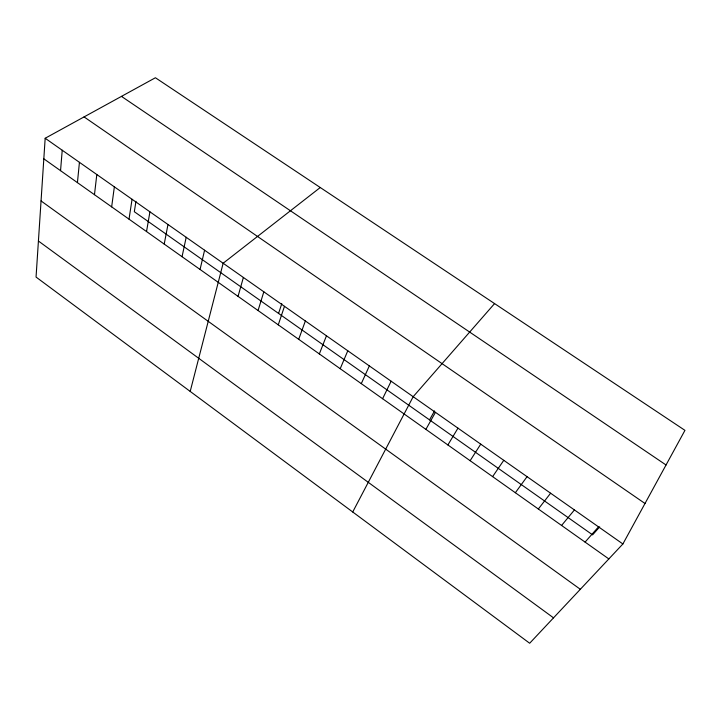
<?xml version="1.0" encoding="UTF-8"?>
<svg xmlns="http://www.w3.org/2000/svg" width="721" height="721" viewBox="0 0 721 721"><rect width="100%" height="100%" fill="white"/><g stroke="black" fill="none" stroke-linecap="round" stroke-linejoin="round"><path stroke-width="1.08" d="M45.171 138.261L36.05 277.071L529.674 643.249L622.89 543.967L684.95 430.356L155.412 77.751L45.171 138.261L622.89 543.967M60.546 170.679L62.222 150.238M77.426 182.629L79.436 162.324M94.469 194.697L96.812 174.527M111.656 206.873L114.36 186.847M129.014 219.157L132.06 199.275M135.963 201.312L134.322 211.713L592.608 534.865L599.674 526.871M146.525 231.558L149.932 211.83M164.208 244.077L167.975 224.501M182.053 256.712L186.189 237.29M200.059 269.465L204.584 250.214M190.2 391.422L223.149 263.246L320.259 187.514M238.047 296.367L243.383 277.459M258.055 310.535L263.823 291.816M278.567 313.419L281.785 303.694M278.27 324.856L284.48 306.317M298.701 339.312L305.362 320.98M319.34 353.93L326.46 335.797M340.204 368.701L347.792 350.776M361.284 383.635L369.35 365.917M382.59 398.722L391.142 381.22M352.722 511.991L413.178 396.694L494.57 303.586M429.536 419.874L434.538 410.934M425.886 429.383L435.448 412.34M447.885 444.956L457.97 428.157M470.128 460.71L480.745 444.145M492.614 476.626L503.772 460.322M515.353 492.731L527.06 476.671M538.335 508.999L550.61 493.209M561.578 525.456L574.43 509.936M585.073 542.102L598.52 526.853M121.461 96.389L666.033 464.982M84.069 116.91L644.998 503.492M43.819 158.827L608.839 558.928M41.052 200.943L580.333 589.291M38.42 241.03L553.521 617.843"/></g></svg>
